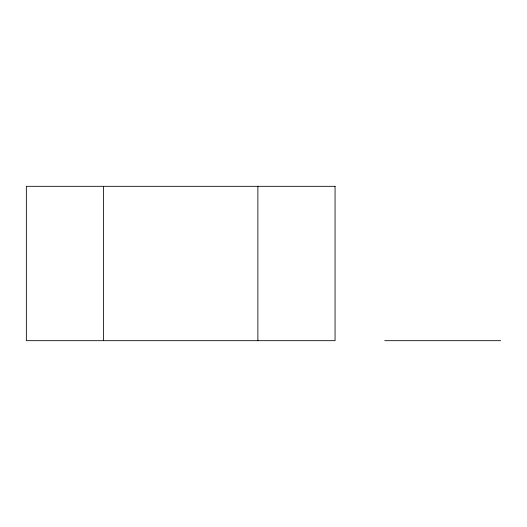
<?xml version="1.0" encoding="UTF-8"?>
<svg xmlns="http://www.w3.org/2000/svg" width="527" height="527" viewBox="0 0 527 527"><rect width="100%" height="100%" fill="white"/><g stroke="black" fill="none" stroke-linecap="round" stroke-linejoin="round"><path stroke-width="0.79" d="M384.697 340.679L500.65 340.679M257.881 186.321L257.881 340.679M103.529 186.321L103.529 340.679M335.06 186.321L26.35 186.321L26.35 340.679L335.06 340.679L335.06 186.321"/></g></svg>
